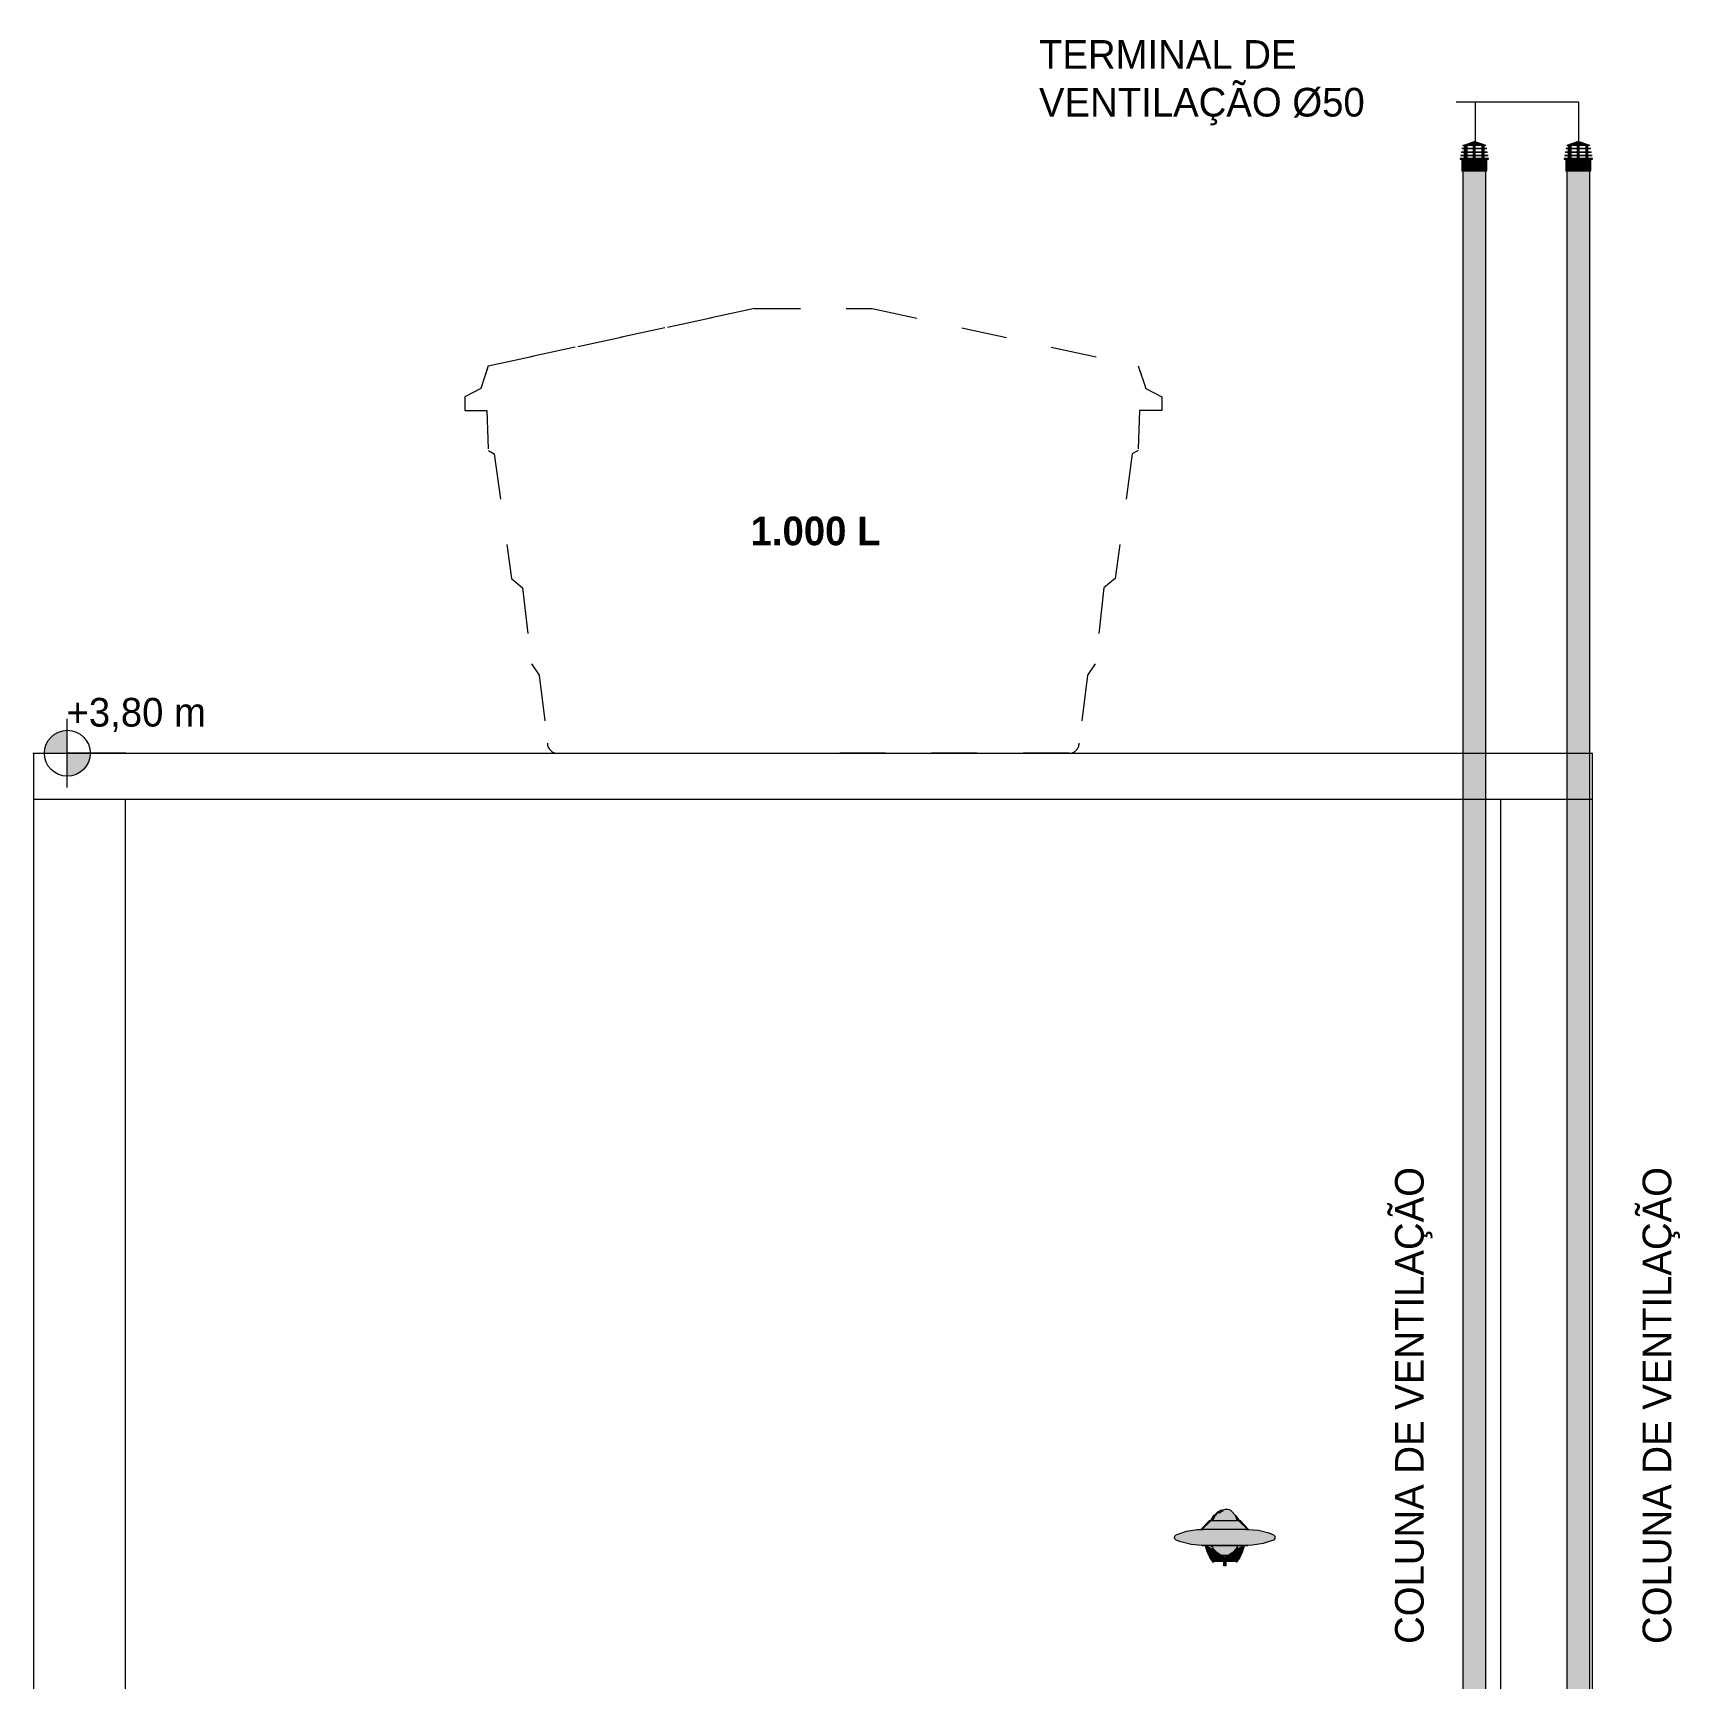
# Model space of a CAD drawing. Header units: metres. Extents: x 42.1 to 94.3, y -3.4 to 61.2.
# Drawn here: x 66.392 to 69.985, y 1.783 to 5.371 of the extents above; entities that cross this region are included whole.
import ezdxf

# ---------------------------------------------------------------- set-up
doc = ezdxf.new("R2010")
doc.units = ezdxf.units.M
doc.linetypes.add('Projeção', pattern=[0.003969, 0.002381, -0.001587])
for name, color, linetype, lineweight in [('A-DETL', 7, 'Continuous', 5), ('A-FLOR-OVHD', 7, 'Projeção', 5), ('G-ANNO-DIMS', 7, 'Continuous', 5), ('G-ANNO-TEXT', 7, 'Continuous', 5), ('P-PIPE', 7, 'Continuous', 5), ('P-SANR-FIXT', 7, 'Continuous', 5)]:
    doc.layers.add(name, color=color, linetype=linetype, lineweight=lineweight)
doc.styles.add('Century Gothic_1', font='GOTHIC.TTF', dxfattribs={"height": 0.0625})
doc.styles.add('Century Gothic_B', font='GOTHICB.TTF', dxfattribs={"height": 0.0625})

# ---------------------------------------------------------------- blocks, each defined once
blk = doc.blocks.new('UT_Chuveiro ou ducha - UT_Elétrico-3241184-DD')
at = {"layer": 'P-SANR-FIXT', "true_color": 0x7f7f7f}
for points in [[(44.9315, 2.107), (44.9332, 2.1071), (44.9535, 2.1266), (44.9502, 2.1266), (44.9316, 2.1071)], [(44.9331, 2.1071), (44.9378, 2.1071), (45.0334, 2.1071), (45.0135, 2.1266), (44.9535, 2.1266), (44.9332, 2.1071)], [(45.035, 2.107), (45.0165, 2.1266), (45.0135, 2.1266), (45.0338, 2.1071), (45.0339, 2.1071)], [(44.9497, 2.0838), (44.9835, 2.0838), (44.9835, 2.0954), (44.8773, 2.0953), (44.8746, 2.0927), (44.8739, 2.0896), (44.8746, 2.0862), (44.8777, 2.0838), (44.9493, 2.0838)], [(44.8774, 2.0954), (44.9835, 2.0954), (44.9835, 2.1071), (44.9314, 2.107), (44.9153, 2.1059), (44.8976, 2.1023), (44.8777, 2.0955)], [(45.0843, 2.0954), (45.0895, 2.0954), (45.0721, 2.1016), (45.0575, 2.105), (45.0548, 2.1054), (45.0304, 2.1071), (44.9835, 2.1071), (44.9835, 2.0954), (45.078, 2.0954)], [(45.0843, 2.0838), (45.0898, 2.084), (45.0921, 2.0865), (45.0928, 2.0882), (45.093, 2.0908), (45.092, 2.0927), (45.0895, 2.0954), (44.9835, 2.0954), (44.9835, 2.0838), (45.078, 2.0838)], [(44.9723, 2.0721), (44.9835, 2.0721), (44.9835, 2.0838), (44.8777, 2.0837), (44.8981, 2.0767), (44.9187, 2.0729), (44.9384, 2.0721), (44.9719, 2.0721)], [(44.957, 2.0354), (44.9635, 2.0389), (44.9635, 2.0475), (44.9641, 2.0491), (44.9661, 2.0482), (44.9713, 2.0433), (44.9835, 2.05), (44.9757, 2.0513), (44.9683, 2.055), (44.9601, 2.062), (44.9406, 2.072), (44.9468, 2.0528), (44.9566, 2.0361)], [(44.9658, 2.038), (45.0035, 2.0383), (45.0035, 2.0475), (45.0028, 2.0491), (45.001, 2.0484), (44.9958, 2.0432), (44.9921, 2.0448), (44.9879, 2.046), (44.9835, 2.0464), (44.9783, 2.0458), (44.9735, 2.0442), (44.9711, 2.0432), (44.9658, 2.0486), (44.964, 2.0492), (44.9635, 2.0475), (44.9635, 2.038), (44.9655, 2.038)], [(44.9875, 2.0721), (45.0357, 2.0722), (45.0517, 2.0733), (45.0692, 2.0768), (45.0895, 2.0838), (44.9835, 2.0838), (44.9835, 2.0721), (44.985, 2.0721)], [(45.0099, 2.0354), (45.0201, 2.0528), (45.026, 2.0718), (45.0053, 2.0609), (44.9975, 2.0542), (44.9907, 2.0511), (44.9835, 2.05), (44.9958, 2.0432), (45.0012, 2.0486), (45.0029, 2.0492), (45.0035, 2.0475), (45.0035, 2.0389), (45.0095, 2.0356)], [(44.9804, 2.0282), (44.9864, 2.0282), (44.9864, 2.038), (44.9804, 2.038), (44.9804, 2.0286)]]:
    blk.add_hatch(color=8, dxfattribs=at).paths.add_polyline_path(points)
h = blk.add_hatch(color=8, dxfattribs=at)
h.paths.add_polyline_path([(44.9616, 2.0609), (44.9555, 2.0701), (44.9546, 2.0721), (44.9406, 2.072), (44.9612, 2.0614)])
h.paths.add_polyline_path([(44.9529, 2.1266), (44.9539, 2.1266), (44.9583, 2.1346), (44.9583, 2.135), (44.9531, 2.1287), (44.9521, 2.1266), (44.9526, 2.1266)])
h = blk.add_hatch(color=8, dxfattribs=at)
h.paths.add_polyline_path([(44.9835, 2.05), (44.9803, 2.0588), (44.9764, 2.0721), (44.9547, 2.072), (44.9574, 2.0665), (44.9639, 2.0587), (44.9699, 2.054), (44.9765, 2.051), (44.9827, 2.0501)])
h.paths.add_polyline_path([(45.0067, 2.1266), (45.0103, 2.1266), (45.0071, 2.1365), (45.004, 2.1417), (45.0009, 2.145), (44.9986, 2.1469), (44.996, 2.1485), (44.993, 2.1497), (44.9911, 2.1502), (44.9882, 2.1506), (44.983, 2.1504), (44.9793, 2.1496), (44.9765, 2.149), (44.9756, 2.1486), (44.9685, 2.145), (44.9623, 2.1397), (44.9568, 2.1322), (44.9542, 2.1266), (45.0065, 2.1266)])
h = blk.add_hatch(color=8, dxfattribs=at)
h.paths.add_polyline_path([(44.9835, 2.05), (44.9911, 2.0513), (44.9984, 2.055), (45.0046, 2.0603), (45.0101, 2.0678), (45.0123, 2.0721), (44.9764, 2.0721), (44.9827, 2.0519), (44.983, 2.0511)])
h.paths.add_polyline_path([(44.9874, 2.055), (44.9874, 2.055), (44.9907, 2.055)])
h.paths.add_polyline_path([(45.0125, 2.1266), (45.013, 2.1266), (45.0086, 2.1346), (45.0075, 2.1355), (45.0091, 2.1312), (45.0105, 2.1266), (45.0121, 2.1266)])
h = blk.add_hatch(color=8, dxfattribs=at)
h.paths.add_polyline_path([(45.0053, 2.0609), (45.0058, 2.0615), (45.026, 2.0721), (45.0122, 2.072), (45.0094, 2.0665), (45.0056, 2.0614)])
h.paths.add_polyline_path([(45.0149, 2.1266), (45.015, 2.1268), (45.0106, 2.1327), (45.0086, 2.1346), (45.0103, 2.1319), (45.0114, 2.1299), (45.013, 2.1266), (45.0148, 2.1266)])
h = blk.add_hatch(color=8, dxfattribs=at)
h.paths.add_polyline_path([(45.0099, 2.0354), (45.0035, 2.0388), (45.0035, 2.038), (45.0016, 2.038), (45.0095, 2.0355)])
h.paths.add_polyline_path([(44.957, 2.0354), (44.9653, 2.038), (44.9635, 2.0383), (44.9635, 2.0389), (44.9601, 2.0371)])
h.paths.add_polyline_path([(44.9711, 2.0432), (44.9765, 2.0453), (44.9789, 2.046), (44.9835, 2.0464), (44.9886, 2.0458), (44.9935, 2.0442), (44.993, 2.0447), (44.9835, 2.05), (44.9717, 2.0435)])
h = blk.add_hatch(color=8, dxfattribs=at)
h.paths.add_polyline_path([(44.991, 2.0512), (44.9921, 2.0517), (44.9911, 2.0513)])
h.paths.add_polyline_path([(44.9982, 2.0547), (44.9988, 2.0551), (44.9984, 2.055)])
h.paths.add_polyline_path([(45.0046, 2.0603), (45.0053, 2.0609), (45.005, 2.0608)])
h.paths.add_polyline_path([(45.0101, 2.0678), (45.0108, 2.0688), (45.0106, 2.0688)])
at = {"layer": 'P-SANR-FIXT'}
for p, q in [((44.9315, 2.107), (44.9502, 2.1266)), ((44.9535, 2.1266), (44.9331, 2.1071)), ((44.9502, 2.1266), (44.9526, 2.1266)), ((44.9565, 2.1328), (44.9606, 2.1378)), ((44.9573, 2.1268), (44.9571, 2.1268)), ((45.0065, 2.1376), (45.0104, 2.1328)), ((45.0103, 2.1266), (45.0102, 2.1268)), ((45.0334, 2.1071), (45.0135, 2.1266)), ((45.0143, 2.1266), (45.0167, 2.1266)), ((45.035, 2.107), (45.0167, 2.1266)), ((44.9406, 2.072), (44.9613, 2.0614)), ((44.9604, 2.0624), (44.9601, 2.0627)), ((44.9711, 2.0432), (44.9835, 2.05)), ((44.9958, 2.0432), (44.9835, 2.05)), ((45.0263, 2.072), (45.0057, 2.0614)), ((45.0067, 2.0627), (45.0065, 2.0624)), ((44.957, 2.0354), (44.9635, 2.0389)), ((44.9635, 2.0475), (44.9635, 2.038)), ((44.9635, 2.038), (45.0035, 2.038)), ((44.9804, 2.038), (44.9804, 2.0282)), ((44.9804, 2.0282), (44.9864, 2.0282)), ((44.9864, 2.0282), (44.9864, 2.038)), ((45.0035, 2.038), (45.0035, 2.0475)), ((45.0099, 2.0354), (45.0035, 2.0389))]:
    blk.add_line(p, q, dxfattribs=at)
at = {"layer": 'P-SANR-FIXT', "flags": 128}
for points in [[(44.9535, 2.1266), (44.9592, 2.1266), (44.9742, 2.1266), (44.9927, 2.1266), (45.0077, 2.1266), (45.0135, 2.1266)], [(45.0104, 2.1268), (45.0067, 2.1373), (44.9984, 2.1471), (44.9956, 2.1488), (44.9927, 2.1499), (44.99, 2.1505), (44.9845, 2.1506), (44.9734, 2.1472), (44.967, 2.1426), (44.9622, 2.1371), (44.9587, 2.1308), (44.9571, 2.1268)], [(44.9706, 2.1425), (44.9728, 2.1442), (44.979, 2.1477), (44.9808, 2.1483)], [(44.8774, 2.0838), (44.874, 2.0873), (44.8741, 2.0922), (44.8774, 2.0954)], [(44.8774, 2.0954), (44.8997, 2.103), (44.9229, 2.1067), (44.9335, 2.1071)], [(44.9835, 2.1071), (44.9696, 2.1071), (44.9568, 2.1071), (44.9461, 2.1071), (44.9383, 2.1071), (44.9341, 2.1071), (44.9335, 2.1071)], [(44.9335, 2.1071), (44.9354, 2.1071), (44.9364, 2.1071)], [(45.0335, 2.1071), (45.0315, 2.1071), (45.0257, 2.1071), (45.0167, 2.1071), (45.005, 2.1071), (44.9916, 2.1071), (44.9835, 2.1071)], [(45.0304, 2.1071), (45.0333, 2.1071), (45.0335, 2.1071)], [(45.0335, 2.1071), (45.0569, 2.1051), (45.0797, 2.0993), (45.0895, 2.0954)], [(45.0895, 2.0954), (45.0929, 2.0919), (45.0928, 2.087), (45.0895, 2.0838)], [(44.9335, 2.0721), (44.91, 2.0741), (44.8872, 2.0799), (44.8774, 2.0838)], [(44.9835, 2.0721), (44.9696, 2.0721), (44.9568, 2.0721), (44.9461, 2.0721), (44.9383, 2.0721), (44.9341, 2.0721), (44.9335, 2.0721)], [(44.9335, 2.0721), (44.9354, 2.0721), (44.9412, 2.0721), (44.9502, 2.0721), (44.9619, 2.0721), (44.9753, 2.0721), (44.9835, 2.0721)], [(44.9835, 2.0721), (44.9973, 2.0721), (45.0101, 2.0721), (45.0208, 2.0721), (45.0286, 2.0721), (45.0328, 2.0721), (45.0335, 2.0721)], [(45.0335, 2.0721), (45.0315, 2.0721), (45.0257, 2.0721), (45.0167, 2.0721), (45.005, 2.0721), (44.9916, 2.0721), (44.9835, 2.0721)], [(45.0895, 2.0838), (45.0672, 2.0762), (45.044, 2.0725), (45.0335, 2.0721)]]:
    blk.add_lwpolyline(points, dxfattribs=at)
at = {"layer": 'P-SANR-FIXT'}
for centre, radius, start, end in [((45.0105, 2.0865), 0.0714, 142.0133, 143.9738), ((44.9564, 2.0865), 0.0714, 34.3305, 37.9867), ((45.032, 2.0909), 0.0933, 191.664, 216.5101), ((44.9349, 2.0909), 0.0933, 323.4899, 348.336), ((44.9835, 1.9827), 0.059, 108.1801, 116.6555), ((44.9835, 1.9827), 0.059, 63.3445, 71.8199)]:
    blk.add_arc(centre, radius, start, end, dxfattribs=at)
for points, knots in [([(44.9539, 2.1267), (44.9549, 2.1291), (44.9591, 2.1369), (44.9673, 2.1455), (44.975, 2.1487), (44.9781, 2.1494)], [-0.3208361, -0.3208361, -0.3208361, -0.3208361, -0.2666667, -0.1333333, -0.0491508, -0.0491508, -0.0491508, -0.0491508]), ([(45.0082, 2.1353), (45.0078, 2.136), (45.0073, 2.1367), (45.0067, 2.1374), (45.0066, 2.1375)], [0.74973289, 0.74973289, 0.74973289, 0.74973289, 0.76666667, 0.76951544, 0.76951544, 0.76951544, 0.76951544]), ([(44.9835, 2.05), (44.9792, 2.05), (44.9706, 2.0523), (44.9608, 2.0609), (44.9561, 2.0686), (44.9545, 2.072)], [-1, -1, -1, -1, -0.8833333, -0.7666667, -0.6895129, -0.6895129, -0.6895129, -0.6895129]), ([(44.9586, 2.0648), (44.959, 2.0642), (44.9602, 2.0625), (44.9615, 2.0611), (44.9622, 2.0602)], [0.7482349, 0.7482349, 0.7482349, 0.7482349, 0.76666667, 0.79265864, 0.79265864, 0.79265864, 0.79265864]), ([(44.9635, 2.0475), (44.9635, 2.048), (44.9635, 2.0485), (44.9637, 2.049), (44.964, 2.0492), (44.9643, 2.0492), (44.9647, 2.0491), (44.9651, 2.0489), (44.9655, 2.0487), (44.9657, 2.0486), (44.9659, 2.0485), (44.9661, 2.0483), (44.9664, 2.048), (44.9669, 2.0475), (44.9675, 2.047), (44.9679, 2.0465), (44.9682, 2.0462), (44.9686, 2.0458), (44.9691, 2.0454), (44.9699, 2.0445), (44.9706, 2.0437), (44.9711, 2.0432)], [-1, -1, -1, -1, -0.875, -0.8125, -0.75, -0.6875, -0.625, -0.5625, -0.53125, -0.5, -0.484375, -0.46875, -0.4375, -0.375, -0.3125, -0.28125, -0.25, -0.21875, -0.1875, -0.125, 0, 0, 0, 0]), ([(45.0124, 2.072), (45.0115, 2.0701), (45.0075, 2.0627), (44.9981, 2.053), (44.9883, 2.05), (44.9835, 2.05)], [-0.3104871, -0.3104871, -0.3104871, -0.3104871, -0.2666667, -0.1333333, 0, 0, 0, 0]), ([(44.9958, 2.0432), (44.9963, 2.0437), (44.997, 2.0445), (44.9978, 2.0454), (44.9983, 2.0458), (44.9987, 2.0462), (44.999, 2.0465), (44.9994, 2.047), (45, 2.0475), (45.0005, 2.048), (45.0008, 2.0483), (45.001, 2.0485), (45.0012, 2.0486), (45.0014, 2.0487), (45.0018, 2.0489), (45.0022, 2.0491), (45.0026, 2.0492), (45.0029, 2.0492), (45.0032, 2.049), (45.0034, 2.0485), (45.0035, 2.048), (45.0035, 2.0475)], [-1, -1, -1, -1, -0.875, -0.8125, -0.78125, -0.75, -0.71875, -0.6875, -0.625, -0.5625, -0.53125, -0.515625, -0.5, -0.46875, -0.4375, -0.375, -0.3125, -0.25, -0.1875, -0.125, 0, 0, 0, 0]), ([(44.9711, 2.0432), (44.9717, 2.0435), (44.9729, 2.0441), (44.9748, 2.0448), (44.9764, 2.0454), (44.9779, 2.0458), (44.9793, 2.0461), (44.9812, 2.0463), (44.9835, 2.0465), (44.9857, 2.0463), (44.9876, 2.0461), (44.989, 2.0458), (44.9905, 2.0454), (44.9921, 2.0448), (44.994, 2.0441), (44.9952, 2.0435), (44.9958, 2.0432)], [-1, -1, -1, -1, -0.916667, -0.833333, -0.75, -0.708333, -0.666667, -0.583333, -0.5, -0.416667, -0.333333, -0.291667, -0.25, -0.166667, -0.083333, 0, 0, 0, 0])]:
    blk.add_open_spline(points, degree=3, knots=knots, dxfattribs=at)
for points in [[(44.9568, 2.1324), (44.9561, 2.1312), (44.9554, 2.1299), (44.9547, 2.1285)], [(44.9622, 2.1397), (44.961, 2.1384), (44.9598, 2.1369), (44.9587, 2.1353)], [(44.9687, 2.1454), (44.9678, 2.1448), (44.9669, 2.1441), (44.966, 2.1434)], [(44.9757, 2.1487), (44.9749, 2.1485), (44.9742, 2.1482), (44.9735, 2.1479)], [(45.0072, 2.1367), (45.0094, 2.1338), (45.0114, 2.1304), (45.0131, 2.1267)], [(45.0122, 2.1285), (45.0115, 2.1299), (45.0108, 2.1312), (45.0101, 2.1324)], [(44.9355, 2.1071), (44.9358, 2.1071), (44.9361, 2.1071), (44.9364, 2.1071)], [(45.0304, 2.1071), (45.0308, 2.1071), (45.0311, 2.1071), (45.0315, 2.1071)], [(44.9547, 2.0715), (44.9554, 2.0701), (44.9561, 2.0688), (44.9568, 2.0675)], [(44.966, 2.0566), (44.9669, 2.0559), (44.9678, 2.0553), (44.9687, 2.0546)], [(44.9735, 2.0521), (44.9742, 2.0518), (44.9749, 2.0515), (44.9757, 2.0513)], [(44.9912, 2.0513), (44.992, 2.0515), (44.9927, 2.0518), (44.9934, 2.0521)], [(44.9982, 2.0546), (44.9991, 2.0552), (45, 2.0559), (45.0009, 2.0566)], [(45.0047, 2.0603), (45.006, 2.0617), (45.0072, 2.0632), (45.0083, 2.0648)], [(45.0101, 2.0675), (45.0108, 2.0688), (45.0115, 2.0701), (45.0122, 2.0715)]]:
    blk.add_open_spline(points, degree=3, dxfattribs=at)
blk = doc.blocks.new('Terminal de Ventilacao - Serie Normal - Esgoto - MEP - Tigre - Standard-233324-DD')
at = {"layer": 'P-PIPE', "true_color": 0xf5ebeb}
h = blk.add_hatch(color=7, dxfattribs=at)
h.paths.add_polyline_path([(45.4968, 5.0955), (45.5278, 5.0955), (45.5278, 5.0975), (45.4972, 5.0975)])
h.paths.add_polyline_path([(45.5069, 5.103), (45.5278, 5.103), (45.5278, 5.1045), (45.4985, 5.1045), (45.4982, 5.103), (45.5061, 5.103)])
h.paths.add_polyline_path([(45.5113, 5.1105), (45.5278, 5.1105), (45.5278, 5.1121), (45.5, 5.1121), (45.4997, 5.1105), (45.51, 5.1105)])
h.paths.add_polyline_path([(45.5081, 5.1181), (45.5278, 5.1181), (45.5278, 5.1196), (45.5015, 5.1196), (45.5013, 5.1181), (45.5066, 5.1181)])
for points in [[(45.5026, 5.1256), (45.5278, 5.1256), (45.5278, 5.134), (45.5028, 5.1256)], [(45.5496, 5.1256), (45.5521, 5.1259), (45.5278, 5.134), (45.5278, 5.1256), (45.5456, 5.1256)], [(45.5153, 5.07), (45.5278, 5.07), (45.5278, 5.0955), (45.5008, 5.0955), (45.5009, 5.07), (45.5152, 5.07)], [(45.5403, 5.07), (45.5548, 5.07), (45.5546, 5.0955), (45.5278, 5.0955), (45.5278, 5.07), (45.5402, 5.07)]]:
    blk.add_hatch(color=7, dxfattribs=at).paths.add_polyline_path(points)
h = blk.add_hatch(color=7, dxfattribs=at)
h.paths.add_polyline_path([(45.5066, 5.0975), (45.5081, 5.0975), (45.5081, 5.103), (45.5066, 5.103), (45.5066, 5.1011)])
h.paths.add_polyline_path([(45.5071, 5.1045), (45.5081, 5.1045), (45.5079, 5.1105), (45.5066, 5.1105), (45.5069, 5.1045)])
h.paths.add_polyline_path([(45.5073, 5.1121), (45.5081, 5.1121), (45.5079, 5.1181), (45.5066, 5.1181), (45.5066, 5.1121)])
h.paths.add_polyline_path([(45.5073, 5.1196), (45.5081, 5.1196), (45.5081, 5.1256), (45.5066, 5.1256), (45.5066, 5.1196)])
h = blk.add_hatch(color=7, dxfattribs=at)
h.paths.add_polyline_path([(45.5101, 5.0975), (45.5113, 5.0975), (45.5113, 5.103), (45.5081, 5.103), (45.5082, 5.0975), (45.5087, 5.0975)])
h.paths.add_polyline_path([(45.5101, 5.1045), (45.5113, 5.1045), (45.5113, 5.1105), (45.5081, 5.1105), (45.5081, 5.1045), (45.5101, 5.1045)])
h.paths.add_polyline_path([(45.5081, 5.1121), (45.5113, 5.1121), (45.5113, 5.1181), (45.5081, 5.1181)])
h.paths.add_polyline_path([(45.5081, 5.1196), (45.5113, 5.1196), (45.5113, 5.1256), (45.5081, 5.1256)])
h = blk.add_hatch(color=7, dxfattribs=at)
h.paths.add_polyline_path([(45.5263, 5.0975), (45.5293, 5.0975), (45.5293, 5.103), (45.5263, 5.103)])
h.paths.add_polyline_path([(45.5263, 5.1045), (45.5293, 5.1045), (45.5293, 5.1105), (45.5263, 5.1105), (45.5263, 5.1085)])
h.paths.add_polyline_path([(45.5263, 5.1121), (45.5293, 5.1121), (45.5293, 5.1181), (45.5263, 5.1181)])
h.paths.add_polyline_path([(45.5293, 5.1196), (45.5293, 5.1256), (45.5263, 5.1256), (45.5263, 5.1196), (45.5278, 5.1196)])
h = blk.add_hatch(color=7, dxfattribs=at)
h.paths.add_polyline_path([(45.5529, 5.0955), (45.5588, 5.0955), (45.5584, 5.0975), (45.5278, 5.0975), (45.5278, 5.0955), (45.5528, 5.0955)])
h.paths.add_polyline_path([(45.5354, 5.103), (45.5573, 5.103), (45.557, 5.1045), (45.5278, 5.1045), (45.5278, 5.103), (45.5348, 5.103)])
h.paths.add_polyline_path([(45.5529, 5.1105), (45.5558, 5.1105), (45.5556, 5.1121), (45.5278, 5.1121), (45.5278, 5.1105), (45.5529, 5.1105)])
h.paths.add_polyline_path([(45.5508, 5.1181), (45.5544, 5.1181), (45.5541, 5.1196), (45.5278, 5.1196), (45.5278, 5.1181), (45.5496, 5.1181)])
h = blk.add_hatch(color=7, dxfattribs=at)
h.paths.add_polyline_path([(45.5455, 5.0975), (45.5474, 5.0975), (45.5474, 5.103), (45.5443, 5.1029), (45.5443, 5.0975), (45.5451, 5.0975)])
h.paths.add_polyline_path([(45.5455, 5.1045), (45.5474, 5.1045), (45.5474, 5.1105), (45.5443, 5.1105), (45.5443, 5.1045), (45.5455, 5.1045)])
h.paths.add_polyline_path([(45.5443, 5.1121), (45.5474, 5.1121), (45.5474, 5.1181), (45.5443, 5.1181)])
h.paths.add_polyline_path([(45.5443, 5.1196), (45.5474, 5.1196), (45.5474, 5.1256), (45.5443, 5.1256), (45.5443, 5.123)])
h = blk.add_hatch(color=7, dxfattribs=at)
h.paths.add_polyline_path([(45.5487, 5.0975), (45.5489, 5.0975), (45.5487, 5.103), (45.5474, 5.103), (45.5474, 5.0975), (45.5485, 5.0975)])
h.paths.add_polyline_path([(45.5485, 5.1045), (45.5489, 5.1045), (45.5489, 5.1105), (45.5474, 5.1105), (45.5474, 5.1045), (45.5485, 5.1045)])
h.paths.add_polyline_path([(45.5489, 5.1121), (45.5489, 5.1181), (45.5474, 5.1181), (45.5476, 5.1121), (45.5482, 5.1121)])
h.paths.add_polyline_path([(45.5482, 5.1196), (45.5489, 5.1196), (45.5489, 5.1256), (45.5474, 5.1256), (45.5474, 5.1196)])
at = {"layer": 'P-PIPE'}
for p, q in [((45.4985, 5.1045), (45.4982, 5.103)), ((45.5278, 5.103), (45.4982, 5.103)), ((45.4985, 5.1045), (45.5278, 5.1045)), ((45.5, 5.1121), (45.4997, 5.1105)), ((45.5278, 5.1105), (45.4997, 5.1105)), ((45.5, 5.1121), (45.5278, 5.1121)), ((45.5015, 5.1196), (45.5012, 5.1181)), ((45.5278, 5.1181), (45.5012, 5.1181)), ((45.5015, 5.1196), (45.5278, 5.1196)), ((45.5026, 5.1256), (45.5278, 5.134)), ((45.5278, 5.1256), (45.5026, 5.1256)), ((45.5066, 5.1196), (45.5066, 5.1256)), ((45.5066, 5.1121), (45.5066, 5.1181)), ((45.5066, 5.1045), (45.5066, 5.1105)), ((45.5066, 5.0975), (45.5066, 5.103)), ((45.5081, 5.1196), (45.5081, 5.1256)), ((45.5081, 5.1121), (45.5081, 5.1181)), ((45.5081, 5.1045), (45.5081, 5.1105)), ((45.5081, 5.0975), (45.5081, 5.103)), ((45.5113, 5.1256), (45.5113, 5.1196)), ((45.5113, 5.1181), (45.5113, 5.1121)), ((45.5113, 5.1105), (45.5113, 5.1045)), ((45.5113, 5.103), (45.5113, 5.0975)), ((45.5263, 5.1196), (45.5263, 5.1256)), ((45.5263, 5.1121), (45.5263, 5.1181)), ((45.5263, 5.1045), (45.5263, 5.1105)), ((45.5263, 5.0975), (45.5263, 5.103)), ((45.5529, 5.1256), (45.5278, 5.134)), ((45.5529, 5.1256), (45.5278, 5.1256)), ((45.5278, 5.1196), (45.5541, 5.1196)), ((45.5544, 5.1181), (45.5278, 5.1181)), ((45.5278, 5.1121), (45.5556, 5.1121)), ((45.5558, 5.1105), (45.5278, 5.1105)), ((45.5278, 5.1045), (45.557, 5.1045)), ((45.5573, 5.103), (45.5278, 5.103)), ((45.5293, 5.1196), (45.5293, 5.1256)), ((45.5293, 5.1121), (45.5293, 5.1181)), ((45.5293, 5.1045), (45.5293, 5.1105)), ((45.5293, 5.0975), (45.5293, 5.103)), ((45.5443, 5.1256), (45.5443, 5.1196)), ((45.5443, 5.1181), (45.5443, 5.1121)), ((45.5443, 5.1105), (45.5443, 5.1045)), ((45.5443, 5.103), (45.5443, 5.0975)), ((45.5474, 5.1196), (45.5474, 5.1256)), ((45.5474, 5.1121), (45.5474, 5.1181)), ((45.5474, 5.1045), (45.5474, 5.1105)), ((45.5474, 5.0975), (45.5474, 5.103)), ((45.5489, 5.1196), (45.5489, 5.1256)), ((45.5489, 5.1121), (45.5489, 5.1181)), ((45.5489, 5.1045), (45.5489, 5.1105)), ((45.5489, 5.0975), (45.5489, 5.103)), ((45.5544, 5.1181), (45.5541, 5.1196)), ((45.5558, 5.1105), (45.5556, 5.1121)), ((45.5573, 5.103), (45.557, 5.1045)), ((45.4972, 5.0975), (45.4968, 5.0955)), ((45.4968, 5.0955), (45.5278, 5.0955)), ((45.5278, 5.0975), (45.4972, 5.0975)), ((45.5008, 5.0955), (45.5008, 5.07)), ((45.5008, 5.07), (45.5278, 5.07)), ((45.5584, 5.0975), (45.5278, 5.0975)), ((45.5278, 5.0955), (45.5588, 5.0955)), ((45.5278, 5.07), (45.5548, 5.07)), ((45.5548, 5.07), (45.5548, 5.0955)), ((45.5588, 5.0955), (45.5584, 5.0975))]:
    blk.add_line(p, q, dxfattribs=at)
blk = doc.blocks.new('Terminal de Ventilacao - Serie Normal - Esgoto - MEP - Tigre - Standard-V60-DD')
at = {"layer": 'P-PIPE', "true_color": 0xf5ebeb}
h = blk.add_hatch(color=7, dxfattribs=at)
h.paths.add_polyline_path([(45.7341, 5.0955), (45.7546, 5.0955), (45.7546, 5.0975), (45.724, 5.0975), (45.7236, 5.0955), (45.7334, 5.0955)])
h.paths.add_polyline_path([(45.7481, 5.103), (45.7546, 5.103), (45.7546, 5.1045), (45.7254, 5.1045), (45.7251, 5.103), (45.7476, 5.103)])
h.paths.add_polyline_path([(45.7265, 5.1105), (45.7546, 5.1105), (45.7546, 5.1121), (45.7268, 5.1121)])
h.paths.add_polyline_path([(45.7341, 5.1181), (45.7546, 5.1181), (45.7546, 5.1196), (45.7283, 5.1196), (45.728, 5.1181), (45.7334, 5.1181)])
for points in [[(45.7341, 5.1256), (45.7546, 5.1256), (45.7546, 5.134), (45.7303, 5.1256), (45.7328, 5.1256)], [(45.7764, 5.1256), (45.7797, 5.1256), (45.7546, 5.134), (45.7546, 5.1256), (45.7724, 5.1256)], [(45.7355, 5.07), (45.7546, 5.07), (45.7546, 5.0955), (45.7276, 5.0955), (45.7278, 5.07), (45.7341, 5.07)], [(45.7723, 5.07), (45.7816, 5.07), (45.7814, 5.0955), (45.7546, 5.0955), (45.7546, 5.07), (45.7722, 5.07)]]:
    blk.add_hatch(color=7, dxfattribs=at).paths.add_polyline_path(points)
h = blk.add_hatch(color=7, dxfattribs=at)
h.paths.add_polyline_path([(45.7341, 5.0975), (45.735, 5.0975), (45.735, 5.103), (45.7334, 5.103), (45.7334, 5.0975)])
h.paths.add_polyline_path([(45.7334, 5.1045), (45.735, 5.1045), (45.7347, 5.1105), (45.7334, 5.1105), (45.7334, 5.1085)])
h.paths.add_polyline_path([(45.7334, 5.1121), (45.735, 5.1121), (45.735, 5.1181), (45.7334, 5.1181)])
h.paths.add_polyline_path([(45.7334, 5.1196), (45.735, 5.1196), (45.735, 5.1256), (45.7334, 5.1256)])
h = blk.add_hatch(color=7, dxfattribs=at)
h.paths.add_polyline_path([(45.735, 5.0975), (45.7381, 5.0975), (45.7381, 5.103), (45.735, 5.103)])
h.paths.add_polyline_path([(45.7369, 5.1045), (45.7381, 5.1045), (45.7381, 5.1105), (45.735, 5.1105), (45.735, 5.1045), (45.7369, 5.1045)])
h.paths.add_polyline_path([(45.735, 5.1121), (45.7381, 5.1121), (45.7381, 5.1181), (45.735, 5.1181), (45.735, 5.1121)])
h.paths.add_polyline_path([(45.735, 5.1196), (45.7381, 5.1196), (45.7381, 5.1256), (45.735, 5.1256)])
h = blk.add_hatch(color=7, dxfattribs=at)
h.paths.add_polyline_path([(45.7531, 5.0975), (45.7561, 5.0975), (45.7561, 5.103), (45.7531, 5.103)])
h.paths.add_polyline_path([(45.7546, 5.1045), (45.7561, 5.1045), (45.7561, 5.1105), (45.7531, 5.1105), (45.7531, 5.1045)])
h.paths.add_polyline_path([(45.7546, 5.1121), (45.7561, 5.1121), (45.7561, 5.1181), (45.7531, 5.1181), (45.7531, 5.1121)])
h.paths.add_polyline_path([(45.7546, 5.1196), (45.7561, 5.1196), (45.7561, 5.1256), (45.7531, 5.1256), (45.7531, 5.1196)])
h = blk.add_hatch(color=7, dxfattribs=at)
h.paths.add_polyline_path([(45.7701, 5.0955), (45.7856, 5.0955), (45.7852, 5.0975), (45.7546, 5.0975), (45.7546, 5.0955), (45.7681, 5.0955)])
h.paths.add_polyline_path([(45.7622, 5.103), (45.7841, 5.103), (45.7838, 5.1045), (45.7546, 5.1045), (45.7546, 5.103), (45.7616, 5.103)])
h.paths.add_polyline_path([(45.7757, 5.1105), (45.7827, 5.1105), (45.7824, 5.1121), (45.7546, 5.1121), (45.7546, 5.1105), (45.7744, 5.1105)])
h.paths.add_polyline_path([(45.7764, 5.1181), (45.7812, 5.1181), (45.7809, 5.1196), (45.7546, 5.1196), (45.7546, 5.1181), (45.7757, 5.1181)])
h = blk.add_hatch(color=7, dxfattribs=at)
h.paths.add_polyline_path([(45.7742, 5.0975), (45.7742, 5.103), (45.7711, 5.103), (45.7711, 5.0975), (45.7737, 5.0975)])
h.paths.add_polyline_path([(45.7723, 5.1045), (45.7742, 5.1045), (45.7742, 5.1105), (45.7711, 5.1105), (45.7711, 5.1045)])
h.paths.add_polyline_path([(45.7742, 5.1121), (45.7742, 5.1121), (45.7742, 5.1181), (45.7711, 5.1181), (45.7711, 5.1121), (45.7724, 5.1121)])
h.paths.add_polyline_path([(45.7742, 5.1196), (45.7742, 5.1256), (45.7711, 5.1256), (45.7711, 5.1196), (45.7734, 5.1196)])
h = blk.add_hatch(color=7, dxfattribs=at)
h.paths.add_polyline_path([(45.7757, 5.0975), (45.7755, 5.103), (45.7742, 5.103), (45.7742, 5.0975), (45.775, 5.0975)])
h.paths.add_polyline_path([(45.7753, 5.1045), (45.7757, 5.1045), (45.7757, 5.1105), (45.7742, 5.1105), (45.7742, 5.1045), (45.775, 5.1045)])
h.paths.add_polyline_path([(45.775, 5.1121), (45.7757, 5.1121), (45.7757, 5.1181), (45.7742, 5.1181), (45.7744, 5.1121)])
h.paths.add_polyline_path([(45.7757, 5.1196), (45.7757, 5.1256), (45.7742, 5.1256), (45.7742, 5.1196), (45.775, 5.1196)])
at = {"layer": 'P-PIPE'}
for p, q in [((45.7254, 5.1045), (45.7251, 5.103)), ((45.7546, 5.103), (45.7251, 5.103)), ((45.7254, 5.1045), (45.7546, 5.1045)), ((45.7268, 5.1121), (45.7265, 5.1105)), ((45.7546, 5.1105), (45.7265, 5.1105)), ((45.7268, 5.1121), (45.7546, 5.1121)), ((45.7283, 5.1196), (45.728, 5.1181)), ((45.7546, 5.1181), (45.728, 5.1181)), ((45.7283, 5.1196), (45.7546, 5.1196)), ((45.7546, 5.134), (45.7294, 5.1256)), ((45.7546, 5.1256), (45.7294, 5.1256)), ((45.7334, 5.1196), (45.7334, 5.1256)), ((45.7334, 5.1121), (45.7334, 5.1181)), ((45.7334, 5.1045), (45.7334, 5.1105)), ((45.7334, 5.0975), (45.7334, 5.103)), ((45.735, 5.1196), (45.735, 5.1256)), ((45.735, 5.1121), (45.735, 5.1181)), ((45.735, 5.1045), (45.735, 5.1105)), ((45.735, 5.0975), (45.735, 5.103)), ((45.7381, 5.1256), (45.7381, 5.1196)), ((45.7381, 5.1181), (45.7381, 5.1121)), ((45.7381, 5.1105), (45.7381, 5.1045)), ((45.7381, 5.103), (45.7381, 5.0975)), ((45.7531, 5.1196), (45.7531, 5.1256)), ((45.7531, 5.1121), (45.7531, 5.1181)), ((45.7531, 5.1045), (45.7531, 5.1105)), ((45.7531, 5.0975), (45.7531, 5.103)), ((45.7797, 5.1256), (45.7546, 5.134)), ((45.7797, 5.1256), (45.7546, 5.1256)), ((45.7546, 5.1196), (45.7809, 5.1196)), ((45.7812, 5.1181), (45.7546, 5.1181)), ((45.7546, 5.1121), (45.7824, 5.1121)), ((45.7827, 5.1105), (45.7546, 5.1105)), ((45.7546, 5.1045), (45.7838, 5.1045)), ((45.7841, 5.103), (45.7546, 5.103)), ((45.7561, 5.1196), (45.7561, 5.1256)), ((45.7561, 5.1121), (45.7561, 5.1181)), ((45.7561, 5.1045), (45.7561, 5.1105)), ((45.7561, 5.0975), (45.7561, 5.103)), ((45.7711, 5.1256), (45.7711, 5.1196)), ((45.7711, 5.1181), (45.7711, 5.1121)), ((45.7711, 5.1105), (45.7711, 5.1045)), ((45.7711, 5.103), (45.7711, 5.0975)), ((45.7742, 5.1196), (45.7742, 5.1256)), ((45.7742, 5.1121), (45.7742, 5.1181)), ((45.7742, 5.1045), (45.7742, 5.1105)), ((45.7742, 5.0975), (45.7742, 5.103)), ((45.7757, 5.1196), (45.7757, 5.1256)), ((45.7757, 5.1121), (45.7757, 5.1181)), ((45.7757, 5.1045), (45.7757, 5.1105)), ((45.7757, 5.0975), (45.7757, 5.103)), ((45.7812, 5.1181), (45.7809, 5.1196)), ((45.7827, 5.1105), (45.7824, 5.1121)), ((45.7841, 5.103), (45.7838, 5.1045)), ((45.724, 5.0975), (45.7236, 5.0955)), ((45.7236, 5.0955), (45.7546, 5.0955)), ((45.7546, 5.0975), (45.724, 5.0975)), ((45.7276, 5.0955), (45.7276, 5.07)), ((45.7276, 5.07), (45.7546, 5.07)), ((45.7852, 5.0975), (45.7546, 5.0975)), ((45.7546, 5.0955), (45.7856, 5.0955)), ((45.7546, 5.07), (45.7816, 5.07)), ((45.7816, 5.07), (45.7816, 5.0955)), ((45.7856, 5.0955), (45.7852, 5.0975))]:
    blk.add_line(p, q, dxfattribs=at)
blk = doc.blocks.new('Elevações de ponto - Padrão-77235-DD')
at = {"layer": 'G-ANNO-DIMS', "true_color": 0xff0000}
h = blk.add_hatch(color=1, dxfattribs=at)
edge = h.paths.add_edge_path()
edge.add_line((42.0224, 0), (41.9724, 0))
edge.add_arc((42.0224, 0), 0.05, 90, 180, ccw=False)
edge.add_line((42.0224, 0.05), (42.0224, 0))
h = blk.add_hatch(color=1, dxfattribs=at)
edge = h.paths.add_edge_path()
edge.add_line((42.0224, 0), (42.0724, 0))
edge.add_arc((42.0224, 0), 0.05, -90, 0, ccw=False)
edge.add_line((42.0224, -0.05), (42.0224, 0))
at = {"layer": 'G-ANNO-DIMS'}
for p, q in [((42.0224, -0.075), (42.0224, 0.075)), ((41.9474, 0), (42.3724, 0))]:
    blk.add_line(p, q, dxfattribs=at)
blk.add_circle((42.0224, 0), 0.05, dxfattribs=at)

msp = doc.modelspace()

# ---------------------------------------------------------------- hatches: boundary and pattern name
at = {"layer": 'P-PIPE', "true_color": 0x400080}
for points in [[(69.511, 0.1353), (69.536, 0.1353), (69.536, 5.07), (69.511, 5.07), (69.511, 0.2124)], [(69.543, 0.1353), (69.561, 0.1353), (69.561, 5.07), (69.536, 5.07), (69.5361, 0.1353), (69.5425, 0.1353)], [(69.7378, 0.424), (69.7388, 0.4339), (69.7423, 0.4446), (69.7474, 0.4535), (69.7531, 0.4603), (69.7606, 0.4664), (69.7628, 0.4677), (69.7628, 5.07), (69.7378, 5.07), (69.7378, 0.4302)], [(69.7628, 0.4677), (69.7697, 0.4712), (69.7803, 0.4742), (69.7878, 0.475), (69.7878, 5.07), (69.7628, 5.07), (69.7628, 0.4687)]]:
    msp.add_hatch(color=196, dxfattribs=at).paths.add_polyline_path(points)

# ---------------------------------------------------------------- linework, layer by layer
at = {"layer": 'A-DETL', "color": 8, "true_color": 0x808080}
for p, q in [((66.394, 0), (66.394, 3.8)), ((66.394, 3.8), (69.794, 3.8)), ((69.794, 0), (69.794, 3.8)), ((66.394, 3.7), (69.794, 3.7)), ((66.594, 0), (66.594, 3.7)), ((69.594, 0), (69.594, 3.7))]:
    msp.add_line(p, q, dxfattribs=at)
at = {"layer": 'A-FLOR-OVHD'}
for p, q in [((67.385, 4.6448), (67.9659, 4.77)), ((67.9659, 4.77), (67.385, 4.6448)), ((67.9659, 4.77), (68.2222, 4.77)), ((68.2222, 4.77), (68.803, 4.6448)), ((67.385, 4.6448), (67.3687, 4.5957)), ((67.385, 4.6448), (67.379, 4.6261)), ((68.803, 4.6448), (68.8091, 4.6261)), ((68.803, 4.6448), (68.8193, 4.5957)), ((67.3687, 4.5957), (67.334, 4.5772)), ((67.334, 4.5772), (67.334, 4.5478)), ((68.8193, 4.5957), (68.854, 4.5772)), ((68.854, 4.5772), (68.854, 4.5478)), ((67.334, 4.5478), (67.3822, 4.5478)), ((67.3822, 4.5478), (67.385, 4.4643)), ((68.8058, 4.5478), (68.803, 4.4643)), ((68.854, 4.5478), (68.8058, 4.5478)), ((67.3853, 4.46), (67.3981, 4.4532)), ((68.8028, 4.46), (68.7899, 4.4532)), ((67.3981, 4.4532), (67.4355, 4.181)), ((68.7899, 4.4532), (68.7525, 4.181)), ((67.4355, 4.181), (67.4599, 4.1606)), ((68.7525, 4.181), (68.7281, 4.1606)), ((67.4599, 4.1606), (67.479, 3.9952)), ((68.7281, 4.1606), (68.709, 3.9952)), ((67.479, 3.9952), (67.496, 3.97)), ((68.709, 3.9952), (68.692, 3.97)), ((67.496, 3.97), (67.514, 3.8222)), ((68.692, 3.97), (68.674, 3.8222)), ((67.5363, 3.8), (68.094, 3.8)), ((68.6518, 3.8), (68.094, 3.8))]:
    msp.add_line(p, q, dxfattribs=at)
for centre, start, end in [((67.5363, 3.8222), 180, 270), ((68.6518, 3.8222), 270, 360)]:
    msp.add_arc(centre, 0.0222, start, end, dxfattribs=at)
at = {"layer": 'G-ANNO-DIMS'}
msp.add_line((66.5946, 3.8), (66.4668, 3.8), dxfattribs=at)
at = {"layer": 'G-ANNO-TEXT'}
for p, q in [((69.3764, 5.22), (69.3747, 5.22)), ((69.5383, 5.22), (69.3764, 5.22)), ((69.7636, 5.22), (69.3764, 5.22)), ((69.5383, 5.1326), (69.5383, 5.22)), ((69.7636, 5.1324), (69.7636, 5.22))]:
    msp.add_line(p, q, dxfattribs=at)
at = {"layer": 'P-PIPE'}
for p, q in [((69.511, 5.0955), (69.511, 0.0733)), ((69.561, 0.0733), (69.561, 5.0955)), ((69.7378, 5.0955), (69.7378, 0.424)), ((69.7878, 0.4749), (69.7878, 5.0955))]:
    msp.add_line(p, q, dxfattribs=at)

# ---------------------------------------------------------------- block references
at = {"layer": 'G-ANNO-DIMS', "color": 1, "true_color": 0xff0000}
msp.add_blockref('Elevações de ponto - Padrão-77235-DD', (24.4444, 3.8), dxfattribs=at)
at = {"layer": 'P-PIPE'}
for name in ['Terminal de Ventilacao - Serie Normal - Esgoto - MEP - Tigre - Standard-233324-DD', 'Terminal de Ventilacao - Serie Normal - Esgoto - MEP - Tigre - Standard-V60-DD']:
    msp.add_blockref(name, (24.0082, 0), dxfattribs=at)
at = {"layer": 'P-SANR-FIXT'}
msp.add_blockref('UT_Chuveiro ou ducha - UT_Elétrico-3241184-DD', (24.0082, 0), dxfattribs=at)

# ---------------------------------------------------------------- texts
at = {"layer": 'G-ANNO-DIMS', "insert": (66.465, 3.9207), "char_height": 0.0625, "width": 0.385274, "attachment_point": 1, "line_spacing_factor": 0.984502, "style": 'Century Gothic_1'}
msp.add_mtext('+3,80 m', dxfattribs=at)
at = {"layer": 'G-ANNO-TEXT', "insert": (68.5863, 5.3555), "char_height": 0.0625, "width": 0.685443, "attachment_point": 1, "style": 'Century Gothic_1', "bg_fill": 3, "box_fill_scale": 1.25, "bg_fill_color": 256, "bg_fill_true_color": 13158600, "bg_fill_transparency": 0}
msp.add_mtext('TERMINAL DE ', dxfattribs=at)
at = {"layer": 'G-ANNO-TEXT', "color": 5, "true_color": 0x0000ff, "insert": (67.9572, 4.3161), "char_height": 0.0625, "width": 0.376793, "attachment_point": 1, "style": 'Century Gothic_B', "bg_fill": 3, "box_fill_scale": 1.25, "bg_fill_color": 256, "bg_fill_true_color": 13158600, "bg_fill_transparency": 0}
msp.add_mtext('1.000 L ', dxfattribs=at)
at = {"layer": 'G-ANNO-TEXT', "char_height": 0.0625, "width": 1.330801, "attachment_point": 1, "rotation": 90, "style": 'Century Gothic_1', "bg_fill": 3, "box_fill_scale": 1.25, "bg_fill_color": 256, "bg_fill_true_color": 13158600, "bg_fill_transparency": 0}
for insert in [(69.363, 1.8571), (69.903, 1.8571)]:
    msp.add_mtext('COLUNA DE VENTILAÇÃO ', dxfattribs=dict(at, insert=insert))

# ---------------------------------------------------------------- next in the draw order: texts
at = {"layer": 'G-ANNO-TEXT', "insert": (68.5863, 5.2513), "char_height": 0.0625, "width": 0.893882, "attachment_point": 1, "style": 'Century Gothic_1', "bg_fill": 3, "box_fill_scale": 1.25, "bg_fill_color": 256, "bg_fill_true_color": 13158600, "bg_fill_transparency": 0}
msp.add_mtext('VENTILAÇÃO Ø50', dxfattribs=at)

doc.saveas('drawing.dxf')
